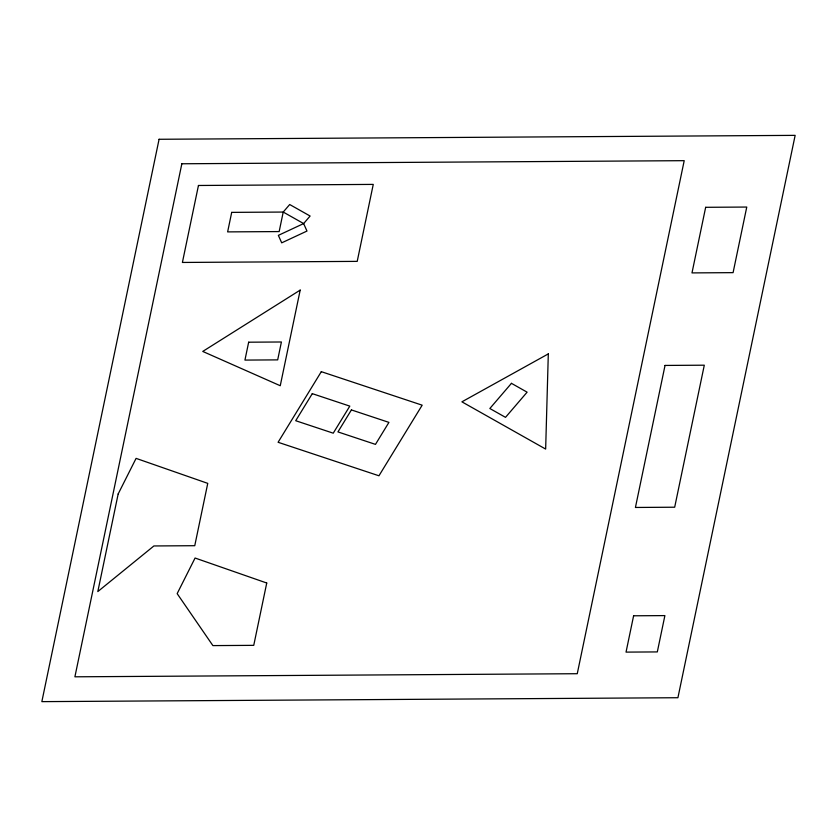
<?xml version="1.0" encoding="UTF-8"?>
<svg xmlns="http://www.w3.org/2000/svg" width="837" height="837" viewBox="0 0 837 837"><rect width="100%" height="100%" fill="white"/><g stroke="black" fill="none" stroke-linecap="round" stroke-linejoin="round"><path stroke-width="1.26" d="M548.308 353.894L545.651 449.071L461.909 401.833L548.308 353.894M159.082 139.277L41.85 701.636L677.918 697.723L795.15 135.364L159.082 139.277M181.849 163.77L74.901 676.809L577.258 673.712L684.206 160.673L181.849 163.77M118.163 493.987L97.824 591.571L153.903 545.954L194.759 545.703L207.754 483.367L136.086 458.373L118.163 493.987M198.453 185.479L182.403 262.452L357.211 261.374L373.26 184.402L198.453 185.479M231.703 212.378L227.633 231.891L279.16 231.577L283.22 212.054L289.696 204.521L310.108 216.03L303.632 223.573L278.365 235.364L281.703 242.845L306.98 231.054L303.632 223.573L283.22 212.054L231.703 212.378M248.662 342.197L244.938 360.088L277.685 359.879L281.41 341.988L248.662 342.197M300.19 290.104L280.249 385.731L202.742 351.435L300.19 290.104M266.741 583.012L253.747 645.348L212.891 645.599L177.162 593.632L195.073 558.028L266.741 583.012M665.038 365.434L635.429 507.463L674.685 507.212L704.294 365.194L665.038 365.434M705.664 207.304L691.99 272.904L733.086 272.642L746.761 207.053L705.664 207.304M633.609 615.791L626.034 652.117L657.317 651.918L664.892 615.603L633.609 615.791M321.303 371.67L278.093 442.281L378.952 475.782L422.172 405.181L321.303 371.67M312.285 393.652L295.712 420.718L333.241 433.179L349.803 406.123L312.285 393.652M351.404 409.921L337.939 431.913L375.468 444.384L388.933 422.382L351.404 409.921M511.449 383.336L489.844 408.508L505.517 417.349L527.111 392.176L511.449 383.336"/></g></svg>
